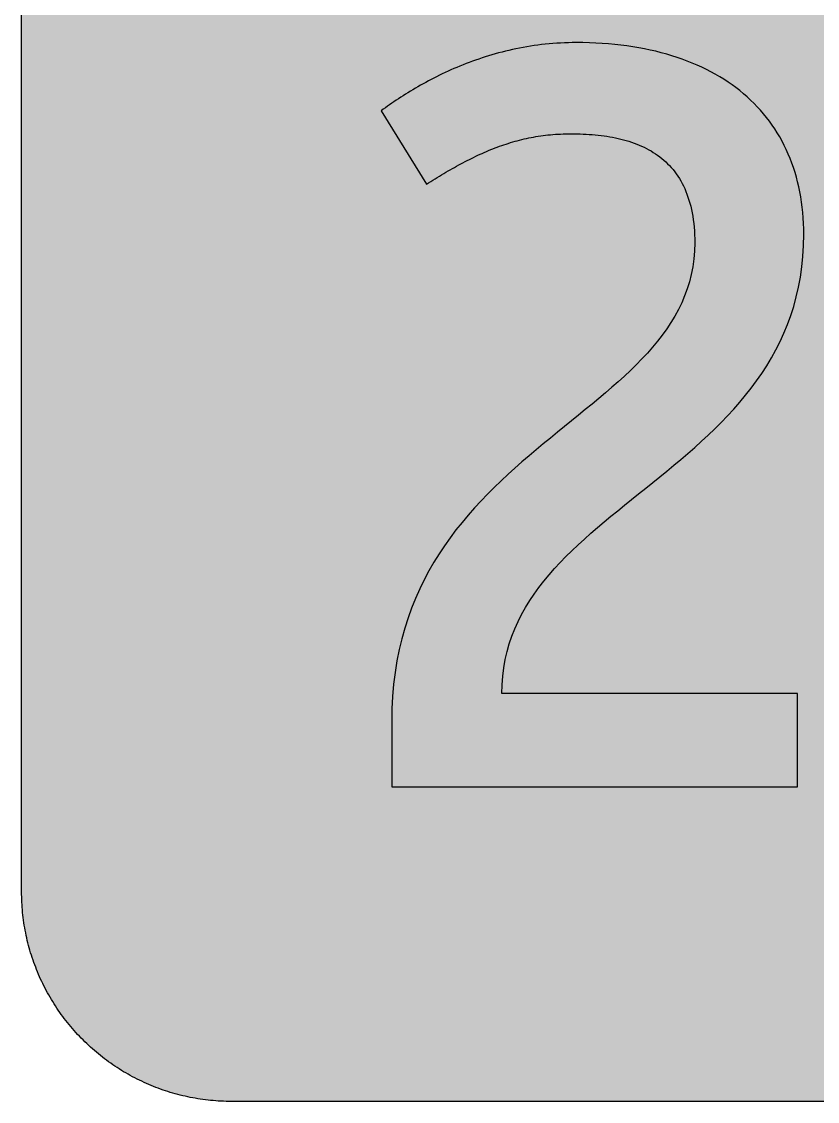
# Model space of a CAD drawing. Header units: millimetres. Extents: x 0 to 183, y 0 to 141.
# Drawn here: x 0.1 to 53.6, y 0.1 to 72.7 of the extents above; entities that cross this region are included whole.
import ezdxf

# ---------------------------------------------------------------- set-up
doc = ezdxf.new("R2010")
doc.units = ezdxf.units.MM

msp = doc.modelspace()

# ---------------------------------------------------------------- hatches: boundary and pattern name
for color, points in [(254, [(14.1633, 0.0536), (13.9878, 0.0533), (13.8125, 0.0559), (13.6373, 0.061), (13.462, 0.0686), (13.2893, 0.0787), (13.114, 0.0914), (12.9413, 0.1041), (12.7686, 0.1219), (12.5959, 0.1397), (12.4231, 0.16), (12.2504, 0.1829), (12.0777, 0.2057), (11.9075, 0.2337), (11.7373, 0.2616), (11.5672, 0.2921), (11.397, 0.3251), (11.2268, 0.3607), (11.0592, 0.3988), (10.8915, 0.4369), (10.7239, 0.4775), (10.5562, 0.5207), (10.3886, 0.5664), (10.2235, 0.6121), (10.0584, 0.6629), (9.8933, 0.7137), (9.7307, 0.7671), (9.5682, 0.8204), (9.4056, 0.8788), (9.2431, 0.9373), (9.083, 0.9982), (8.923, 1.0617), (8.763, 1.1252), (8.6055, 1.1938), (8.4455, 1.2624), (8.2906, 1.331), (8.1331, 1.4046), (7.9781, 1.4783), (7.8232, 1.5545), (7.6708, 1.6332), (7.5184, 1.7145), (7.366, 1.7958), (7.2161, 1.8796), (7.0663, 1.966), (6.919, 2.0523), (6.7716, 2.1438), (6.6243, 2.2352), (6.4795, 2.3266), (6.3348, 2.4232), (6.19, 2.5197), (6.0477, 2.6187), (5.908, 2.7178), (5.7683, 2.8194), (5.6286, 2.9235), (5.4915, 3.0302), (5.3543, 3.1369), (5.2197, 3.2461), (5.0851, 3.3579), (4.953, 3.4722), (4.8209, 3.5865), (4.6914, 3.7033), (4.5644, 3.8202), (4.4348, 3.9395), (4.3104, 4.0615), (4.1859, 4.1859), (4.0615, 4.3104), (3.9395, 4.4348), (3.8202, 4.5618), (3.7033, 4.6914), (3.5865, 4.8209), (3.4722, 4.953), (3.3579, 5.0851), (3.2487, 5.2197), (3.1369, 5.3543), (3.0302, 5.4915), (2.9235, 5.6286), (2.8194, 5.7683), (2.7178, 5.908), (2.6187, 6.0477), (2.5197, 6.19), (2.4232, 6.3348), (2.3266, 6.477), (2.2352, 6.6243), (2.1438, 6.7691), (2.0523, 6.919), (1.966, 7.0663), (1.8796, 7.2161), (1.7958, 7.366), (1.7145, 7.5184), (1.6332, 7.6708), (1.5545, 7.8232), (1.4783, 7.9781), (1.4046, 8.1331), (1.331, 8.2906), (1.2598, 8.4455), (1.1913, 8.603), (1.1252, 8.763), (1.0592, 8.923), (0.9982, 9.083), (0.9373, 9.2431), (0.8763, 9.4056), (0.8204, 9.5682), (0.7645, 9.7307), (0.7112, 9.8933), (0.6604, 10.0584), (0.6121, 10.2235), (0.5639, 10.3911), (0.5207, 10.5562), (0.4775, 10.7239), (0.4343, 10.8915), (0.3962, 11.0592), (0.3607, 11.2268), (0.3251, 11.397), (0.2921, 11.5672), (0.2616, 11.7373), (0.2311, 11.9075), (0.2057, 12.0802), (0.1803, 12.2504), (0.1575, 12.4231), (0.1372, 12.5959), (0.1194, 12.7686), (0.1041, 12.9413), (0.0889, 13.1166), (0.0787, 13.2893), (0.0686, 13.4645), (0.061, 13.6373), (0.0559, 13.8125), (0.0508, 13.9878), (0.0508, 14.163), (0.0522, 127.0536), (0.0508, 127.2286), (0.0559, 127.4039), (0.061, 127.5766), (0.0686, 127.7518), (0.0787, 127.9271), (0.0889, 128.0998), (0.1041, 128.2725), (0.1194, 128.4478), (0.1372, 128.6205), (0.1575, 128.7907), (0.1803, 128.9634), (0.2057, 129.1361), (0.2311, 129.3063), (0.2616, 129.4765), (0.2921, 129.6467), (0.3251, 129.8169), (0.3607, 129.987), (0.3962, 130.1547), (0.4343, 130.3249), (0.4775, 130.49), (0.5207, 130.6576), (0.5639, 130.8252), (0.6121, 130.9903), (0.6604, 131.1554), (0.7112, 131.3205), (0.7645, 131.4831), (0.8204, 131.6482), (0.8763, 131.8082), (0.9373, 131.9708), (0.9982, 132.1308), (1.0592, 132.2934), (1.1252, 132.4508), (1.1913, 132.6109), (1.2598, 132.7683), (1.331, 132.9258), (1.4046, 133.0808), (1.4783, 133.2357), (1.5545, 133.3906), (1.6332, 133.543), (1.7145, 133.6954), (1.7958, 133.8478), (1.8796, 133.9977), (1.966, 134.1476), (2.0523, 134.2974), (2.1438, 134.4447), (2.2352, 134.5895), (2.3266, 134.7368), (2.4232, 134.8791), (2.5197, 135.0239), (2.6187, 135.1661), (2.7178, 135.3058), (2.8194, 135.4455), (2.9235, 135.5852), (3.0302, 135.7224), (3.1369, 135.8595), (3.2487, 135.9941), (3.3579, 136.1288), (3.4722, 136.2608), (3.5865, 136.3929), (3.7033, 136.5225), (3.8202, 136.652), (3.9395, 136.779), (4.0615, 136.9035), (4.1859, 137.0305), (4.3104, 137.1524), (4.4348, 137.2743), (4.5644, 137.3937), (4.6914, 137.5131), (4.8209, 137.6274), (4.953, 137.7442), (5.0851, 137.856), (5.2197, 137.9677), (5.3543, 138.0769), (5.4915, 138.1836), (5.6286, 138.2903), (5.7683, 138.3944), (5.908, 138.496), (6.0477, 138.5976), (6.19, 138.6942), (6.3348, 138.7932), (6.4795, 138.8872), (6.6243, 138.9812), (6.7716, 139.0726), (6.919, 139.1615), (7.0663, 139.2479), (7.2161, 139.3342), (7.366, 139.4181), (7.5184, 139.5019), (7.6708, 139.5806), (7.8232, 139.6594), (7.9781, 139.7356), (8.1331, 139.8092), (8.2906, 139.8829), (8.4455, 139.954), (8.6055, 140.0226), (8.763, 140.0886), (8.923, 140.1547), (9.083, 140.2182), (9.2431, 140.2791), (9.4056, 140.3375), (9.5682, 140.3934), (9.7307, 140.4493), (9.8933, 140.5026), (10.0584, 140.5534), (10.2235, 140.6017), (10.3886, 140.65), (10.5562, 140.6957), (10.7239, 140.7389), (10.8915, 140.7795), (11.0592, 140.8176), (11.2268, 140.8557), (11.397, 140.8887), (11.5672, 140.9217), (11.7373, 140.9522), (11.9075, 140.9827), (12.0777, 141.0081), (12.2504, 141.0335), (12.4231, 141.0564), (12.5959, 141.0767), (12.7686, 141.0945), (12.9413, 141.1097), (13.114, 141.1249), (13.2893, 141.1376), (13.462, 141.1453), (13.6373, 141.1529), (13.8125, 141.158), (13.9878, 141.163), (14.163, 141.163), (169.3855, 141.1647), (169.5602, 141.163), (169.7355, 141.158), (169.9108, 141.1529), (170.0835, 141.1453), (170.2587, 141.1376), (170.4315, 141.1249), (170.6067, 141.1097), (170.7794, 141.0945), (170.9522, 141.0767), (171.1249, 141.0564), (171.2976, 141.0335), (171.4678, 141.0081), (171.6405, 140.9827), (171.8107, 140.9522), (171.9809, 140.9217), (172.151, 140.8887), (172.3187, 140.8557), (172.4889, 140.8176), (172.6565, 140.7795), (172.8241, 140.7389), (172.9918, 140.6957), (173.1569, 140.65), (173.3245, 140.6017), (173.4896, 140.5534), (173.6522, 140.5026), (173.8173, 140.4493), (173.9798, 140.3934), (174.1424, 140.3375), (174.305, 140.2791), (174.465, 140.2182), (174.625, 140.1547), (174.785, 140.0886), (174.9425, 140.0226), (175.1025, 139.954), (175.2575, 139.8829), (175.4149, 139.8092), (175.5699, 139.7356), (175.7248, 139.6594), (175.8772, 139.5806), (176.0296, 139.5019), (176.182, 139.4181), (176.3319, 139.3342), (176.4817, 139.2479), (176.6291, 139.1615), (176.7764, 139.0726), (176.9237, 138.9812), (177.0685, 138.8872), (177.2133, 138.7932), (177.358, 138.6942), (177.5003, 138.5976), (177.64, 138.496), (177.7797, 138.3944), (177.9194, 138.2903), (178.0565, 138.1836), (178.1937, 138.0769), (178.3283, 137.9677), (178.4629, 137.856), (178.595, 137.7442), (178.7271, 137.6274), (178.8566, 137.5131), (178.9836, 137.3937), (179.1132, 137.2743), (179.2376, 137.1524), (179.3621, 137.0305), (179.4866, 136.9035), (179.6085, 136.779), (179.7279, 136.652), (179.8447, 136.5225), (179.9615, 136.3929), (180.0758, 136.2608), (180.1901, 136.1288), (180.2994, 135.9941), (180.4111, 135.8595), (180.5178, 135.7224), (180.6245, 135.5852), (180.7261, 135.4455), (180.8302, 135.3058), (180.9293, 135.1661), (181.0283, 135.0239), (181.1249, 134.8791), (181.2214, 134.7368), (181.3128, 134.5895), (181.4043, 134.4447), (181.4957, 134.2974), (181.5821, 134.1476), (181.6684, 133.9977), (181.7522, 133.8478), (181.8335, 133.6954), (181.9148, 133.543), (181.991, 133.3906), (182.0697, 133.2357), (182.1434, 133.0808), (182.2145, 132.9258), (182.2856, 132.7683), (182.3542, 132.6109), (182.4228, 132.4508), (182.4863, 132.2934), (182.5498, 132.1308), (182.6108, 131.9708), (182.6692, 131.8082), (182.7276, 131.6482), (182.7809, 131.4831), (182.8343, 131.3205), (182.8851, 131.1554), (182.9359, 130.9903), (182.9816, 130.8252), (183.0273, 130.6576), (183.0705, 130.49), (183.1111, 130.3249), (183.1492, 130.1547), (183.1873, 129.987), (183.2229, 129.8169), (183.2559, 129.6467), (183.2864, 129.4765), (183.3143, 129.3063), (183.3397, 129.1361), (183.3651, 128.9634), (183.388, 128.7907), (183.4083, 128.6205), (183.4261, 128.4478), (183.4413, 128.2725), (183.4566, 128.0998), (183.4693, 127.9271), (183.4769, 127.7518), (183.4845, 127.5766), (183.4921, 127.4039), (183.4947, 127.2286), (183.4947, 127.0533), (183.4967, 14.1647), (183.4947, 13.9878), (183.4921, 13.8125), (183.4845, 13.6373), (183.4769, 13.4645), (183.4693, 13.2893), (183.4566, 13.1166), (183.4413, 12.9413), (183.4261, 12.7686), (183.4083, 12.5959), (183.388, 12.4231), (183.3651, 12.2504), (183.3397, 12.0802), (183.3143, 11.9075), (183.2864, 11.7373), (183.2559, 11.5672), (183.2229, 11.397), (183.1873, 11.2268), (183.1492, 11.0592), (183.1111, 10.8915), (183.0705, 10.7239), (183.0273, 10.5562), (182.9816, 10.3911), (182.9359, 10.2235), (182.8851, 10.0584), (182.8343, 9.8933), (182.7809, 9.7307), (182.7276, 9.5682), (182.6692, 9.4056), (182.6108, 9.2431), (182.5498, 9.083), (182.4863, 8.923), (182.4228, 8.763), (182.3542, 8.603), (182.2856, 8.4455), (182.2145, 8.2906), (182.1434, 8.1331), (182.0697, 7.9781), (181.991, 7.8232), (181.9148, 7.6708), (181.8335, 7.5184), (181.7522, 7.366), (181.6684, 7.2161), (181.5821, 7.0663), (181.4957, 6.919), (181.4043, 6.7691), (181.3128, 6.6243), (181.2214, 6.477), (181.1249, 6.3348), (181.0283, 6.19), (180.9293, 6.0477), (180.8302, 5.908), (180.7261, 5.7683), (180.6245, 5.6286), (180.5178, 5.4915), (180.4111, 5.3543), (180.2994, 5.2197), (180.1901, 5.0851), (180.0758, 4.953), (179.9615, 4.8209), (179.8447, 4.6914), (179.7279, 4.5618), (179.6085, 4.4348), (179.4866, 4.3104), (179.3621, 4.1859), (179.2376, 4.0615), (179.1132, 3.9395), (178.9836, 3.8202), (178.8566, 3.7033), (178.7271, 3.5865), (178.595, 3.4722), (178.4629, 3.3579), (178.3283, 3.2461), (178.1937, 3.1369), (178.0565, 3.0302), (177.9194, 2.9235), (177.7797, 2.8194), (177.64, 2.7178), (177.5003, 2.6187), (177.358, 2.5197), (177.2133, 2.4232), (177.0685, 2.3266), (176.9237, 2.2352), (176.7764, 2.1438), (176.6291, 2.0523), (176.4817, 1.966), (176.3319, 1.8796), (176.182, 1.7958), (176.0296, 1.7145), (175.8772, 1.6332), (175.7248, 1.5545), (175.5699, 1.4783), (175.4149, 1.4046), (175.2575, 1.331), (175.1025, 1.2624), (174.9425, 1.1938), (174.785, 1.1252), (174.625, 1.0617), (174.465, 0.9982), (174.305, 0.9373), (174.1424, 0.8788), (173.9798, 0.8204), (173.8173, 0.7671), (173.6522, 0.7137), (173.4896, 0.6629), (173.3245, 0.6121), (173.1569, 0.5664), (172.9918, 0.5207), (172.8241, 0.4775), (172.6565, 0.4369), (172.4889, 0.3988), (172.3187, 0.3607), (172.151, 0.3251), (171.9809, 0.2921), (171.8107, 0.2616), (171.6405, 0.2337), (171.4678, 0.2057), (171.2976, 0.1829), (171.1249, 0.16), (170.9522, 0.1397), (170.7794, 0.1219), (170.6067, 0.1041), (170.4315, 0.0914), (170.2587, 0.0787), (170.0835, 0.0686), (169.9108, 0.061), (169.7355, 0.0559), (169.5602, 0.0533), (169.385, 0.0533)]), (59, [(37.0237, 65.1753), (37.2313, 65.1739), (37.4371, 65.1688), (37.6428, 65.1637), (37.8485, 65.1561), (38.0517, 65.1459), (38.2549, 65.1332), (38.4556, 65.1205), (38.6563, 65.1027), (38.8544, 65.0824), (39.0525, 65.0596), (39.2481, 65.0342), (39.4411, 65.0037), (39.6342, 64.9732), (39.8221, 64.9402), (40.0126, 64.9021), (40.198, 64.8614), (40.3835, 64.8183), (40.5638, 64.77), (40.7441, 64.7192), (40.9219, 64.6659), (41.0972, 64.6074), (41.2699, 64.5465), (41.4426, 64.483), (41.6103, 64.4144), (41.7754, 64.3433), (41.9379, 64.2671), (42.098, 64.1883), (42.2529, 64.1045), (42.4078, 64.0156), (42.5577, 63.9242), (42.7076, 63.8277), (42.8523, 63.7286), (42.992, 63.6219), (43.1317, 63.5127), (43.2664, 63.4009), (43.3959, 63.2816), (43.5254, 63.1596), (43.6474, 63.0326), (43.7693, 62.9006), (43.8861, 62.7634), (43.9979, 62.6212), (44.1071, 62.4738), (44.2112, 62.3214), (44.3128, 62.164), (44.4068, 62.0014), (44.5008, 61.8338), (44.5872, 61.661), (44.671, 61.4832), (44.7497, 61.3004), (44.8259, 61.1099), (44.8945, 60.9143), (44.9605, 60.7136), (45.019, 60.5079), (45.0748, 60.2945), (45.1256, 60.0761), (45.1714, 59.8526), (45.212, 59.624), (45.2476, 59.3852), (45.278, 59.1439), (45.3034, 58.895), (45.3212, 58.641), (45.3365, 58.3794), (45.3441, 58.1101), (45.3466, 57.8358), (45.3314, 57.2846), (45.2882, 56.7487), (45.2171, 56.2254), (45.118, 55.7149), (44.9936, 55.2196), (44.8437, 54.7345), (44.6684, 54.262), (44.4703, 53.7997), (44.2519, 53.3476), (44.0106, 52.9057), (43.7464, 52.4713), (43.4645, 52.0471), (43.1648, 51.6306), (42.8473, 51.2191), (42.512, 50.8152), (42.1615, 50.4165), (41.7957, 50.0228), (41.4147, 49.6341), (41.0235, 49.2506), (40.6171, 48.8671), (40.2031, 48.4886), (39.7764, 48.1127), (39.3395, 47.7368), (38.895, 47.3608), (38.4454, 46.9849), (37.9857, 46.609), (37.5234, 46.2331), (37.0535, 45.8546), (36.5811, 45.4736), (36.1061, 45.0875), (35.6311, 44.6989), (35.1536, 44.3078), (34.6735, 43.909), (34.1986, 43.5051), (33.7236, 43.0962), (33.2511, 42.6796), (32.7838, 42.2554), (32.319, 41.8211), (31.8618, 41.3791), (31.4096, 40.9296), (30.9651, 40.4673), (30.5283, 39.9948), (30.1041, 39.5122), (29.6875, 39.0169), (29.2811, 38.5089), (28.89, 37.9857), (28.509, 37.4523), (28.1432, 36.9011), (27.7927, 36.3347), (27.4574, 35.7556), (27.1399, 35.1561), (26.8402, 34.5415), (26.5582, 33.909), (26.2966, 33.2588), (26.0528, 32.5882), (25.8343, 31.8973), (25.6362, 31.1861), (25.461, 30.4571), (25.3111, 29.7028), (25.1866, 28.9281), (25.0876, 28.1305), (25.0165, 27.3075), (24.9733, 26.4643), (24.958, 25.593), (24.959, 21.2203), (52.2633, 21.2203), (52.2633, 27.4983), (32.3674, 27.4983), (32.3799, 28.0949), (32.4256, 28.6766), (32.4968, 29.243), (32.5933, 29.7942), (32.7177, 30.3327), (32.8676, 30.8559), (33.0429, 31.3665), (33.2384, 31.8668), (33.4594, 32.3545), (33.6982, 32.832), (33.9598, 33.2969), (34.2417, 33.7541), (34.5415, 34.2011), (34.8564, 34.638), (35.1917, 35.0698), (35.5422, 35.4914), (35.9054, 35.908), (36.2839, 36.3169), (36.6751, 36.7208), (37.0789, 37.117), (37.4929, 37.5107), (37.9197, 37.9019), (38.3515, 38.288), (38.796, 38.6715), (39.2455, 39.0525), (39.7027, 39.431), (40.165, 39.8094), (40.6298, 40.1879), (41.1023, 40.5663), (41.5747, 40.9448), (42.0497, 41.3233), (42.5247, 41.7068), (43.0022, 42.0903), (43.4772, 42.4764), (43.9496, 42.8676), (44.4195, 43.2638), (44.8869, 43.6626), (45.3492, 44.0665), (45.8064, 44.4779), (46.2559, 44.897), (46.6979, 45.3212), (47.1322, 45.753), (47.559, 46.195), (47.973, 46.6446), (48.3768, 47.1018), (48.768, 47.5717), (49.1465, 48.0517), (49.5097, 48.5419), (49.8602, 49.0449), (50.1929, 49.5605), (50.5104, 50.0888), (50.8102, 50.6298), (51.0921, 51.1861), (51.3512, 51.755), (51.5925, 52.3418), (51.8135, 52.9438), (52.009, 53.561), (52.1843, 54.1985), (52.3316, 54.8513), (52.4561, 55.5219), (52.5551, 56.2127), (52.6263, 56.9214), (52.6694, 57.6504), (52.6847, 58.4022), (52.6821, 58.7756), (52.6694, 59.1464), (52.6491, 59.5122), (52.6186, 59.8703), (52.5805, 60.2259), (52.5374, 60.579), (52.4815, 60.9244), (52.4205, 61.2648), (52.3519, 61.6001), (52.2732, 61.9328), (52.1894, 62.2579), (52.0954, 62.578), (51.9938, 62.8955), (51.8846, 63.2054), (51.7677, 63.5102), (51.6433, 63.8124), (51.5112, 64.1071), (51.369, 64.3966), (51.2216, 64.6811), (51.0667, 64.958), (50.9041, 65.2323), (50.734, 65.5015), (50.5562, 65.7631), (50.3707, 66.0197), (50.1777, 66.2711), (49.9796, 66.5175), (49.7713, 66.7588), (49.5579, 66.9925), (49.337, 67.2211), (49.1084, 67.4446), (48.8721, 67.6605), (48.6283, 67.8713), (48.3794, 68.0771), (48.1228, 68.2777), (47.8587, 68.4708), (47.5869, 68.6587), (47.31, 68.8391), (47.0256, 69.0143), (46.7335, 69.1845), (46.4363, 69.3471), (46.1315, 69.5046), (45.8191, 69.6544), (45.5016, 69.7992), (45.179, 69.9364), (44.8462, 70.0684), (44.5084, 70.1954), (44.1655, 70.3123), (43.815, 70.4266), (43.4594, 70.5307), (43.0962, 70.6298), (42.7253, 70.7238), (42.352, 70.8101), (41.9684, 70.8889), (41.5823, 70.9625), (41.1886, 71.0286), (40.7873, 71.087), (40.3809, 71.1403), (39.9694, 71.186), (39.5529, 71.2241), (39.1287, 71.2546), (38.6994, 71.28), (38.2626, 71.2978), (37.8231, 71.308), (37.3761, 71.313), (37.1094, 71.3105), (36.8427, 71.3054), (36.5785, 71.2953), (36.3169, 71.2826), (36.0578, 71.2673), (35.7988, 71.2495), (35.5448, 71.2267), (35.2882, 71.2013), (35.0368, 71.1733), (34.7853, 71.1429), (34.5364, 71.1073), (34.29, 71.0692), (34.0436, 71.0311), (33.8023, 70.9879), (33.561, 70.9422), (33.3197, 70.8939), (33.0835, 70.8431), (32.8473, 70.7898), (32.6136, 70.7339), (32.3825, 70.6755), (32.1513, 70.6145), (31.9253, 70.551), (31.6992, 70.485), (31.4731, 70.419), (31.2522, 70.3504), (31.0337, 70.2793), (30.8153, 70.2056), (30.5994, 70.1294), (30.3835, 70.0532), (30.1727, 69.9745), (29.9618, 69.8957), (29.7561, 69.8119), (29.5504, 69.7281), (29.3472, 69.6443), (29.144, 69.5579), (28.9458, 69.4715), (28.7477, 69.3801), (28.5521, 69.2912), (28.3591, 69.1998), (28.1686, 69.1083), (27.9806, 69.0143), (27.7927, 68.9204), (27.6098, 68.8238), (27.4269, 68.7273), (27.2466, 68.6308), (27.0688, 68.5317), (26.8935, 68.4352), (26.7183, 68.3362), (26.5481, 68.2371), (26.3779, 68.1355), (26.2128, 68.0364), (26.0477, 67.9348), (25.8851, 67.8332), (25.7251, 67.7342), (25.5676, 67.6326), (25.4127, 67.531), (25.2578, 67.4294), (25.1079, 67.3278), (24.9606, 67.2262), (24.8133, 67.1271), (24.6685, 67.0255), (24.5288, 66.9265), (24.3891, 66.8249), (24.2519, 66.7258), (27.2881, 61.7883), (27.4345, 61.8795), (27.5844, 61.9709), (27.7317, 62.0624), (27.8765, 62.1513), (28.0238, 62.2402), (28.1686, 62.3265), (28.3159, 62.4129), (28.4607, 62.4992), (28.6055, 62.5856), (28.7503, 62.6694), (28.895, 62.7507), (29.0373, 62.8345), (29.1821, 62.9133), (29.3243, 62.9945), (29.4691, 63.0733), (29.6113, 63.1495), (29.7536, 63.2257), (29.8983, 63.3019), (30.0406, 63.3755), (30.1854, 63.4492), (30.3276, 63.5203), (30.4698, 63.5889), (30.6146, 63.66), (30.7569, 63.7261), (30.9016, 63.7946), (31.0464, 63.8581), (31.1887, 63.9216), (31.3334, 63.9851), (31.4782, 64.0461), (31.6255, 64.1071), (31.7703, 64.1655), (31.9151, 64.2214), (32.0624, 64.2772), (32.2097, 64.3306), (32.3571, 64.3839), (32.5069, 64.4347), (32.6542, 64.483), (32.8041, 64.5312), (32.954, 64.5795), (33.1038, 64.6227), (33.2562, 64.6659), (33.4086, 64.709), (33.561, 64.7471), (33.716, 64.7852), (33.8709, 64.8233), (34.0258, 64.8589), (34.1833, 64.8919), (34.3408, 64.9224), (34.4983, 64.9529), (34.6583, 64.9808), (34.8183, 65.0062), (34.9809, 65.0316), (35.1434, 65.0545), (35.3085, 65.0748), (35.4736, 65.0926), (35.6413, 65.1104), (35.8089, 65.1256), (35.9766, 65.1383), (36.1493, 65.1485), (36.3195, 65.1586), (36.4922, 65.1637), (36.6674, 65.1688), (36.8452, 65.1739), (37.023, 65.1739)])]:
    msp.add_hatch(color=color).paths.add_polyline_path(points)
h = msp.add_hatch(color=59)
h.paths.add_polyline_path([(14.1633, 3.5814), (13.8887, 3.5839), (13.6169, 3.5941), (13.3477, 3.6119), (13.081, 3.6347), (12.8143, 3.6652), (12.5501, 3.7008), (12.2885, 3.7465), (12.0294, 3.7948), (11.7729, 3.8506), (11.5164, 3.9141), (11.2649, 3.9827), (11.016, 4.0564), (10.7671, 4.1351), (10.5232, 4.2215), (10.2819, 4.3129), (10.0432, 4.412), (9.8069, 4.5161), (9.5733, 4.6228), (9.3447, 4.7371), (9.1186, 4.8565), (8.8951, 4.9809), (8.6741, 5.113), (8.4582, 5.2476), (8.2448, 5.3873), (8.0366, 5.5321), (7.8308, 5.682), (7.6276, 5.8369), (7.4295, 5.9969), (7.2365, 6.1595), (7.046, 6.3297), (6.8605, 6.5024), (6.6777, 6.6802), (6.5024, 6.8605), (6.3271, 7.046), (6.1595, 7.2365), (5.9969, 7.432), (5.8369, 7.6302), (5.682, 7.8308), (5.5321, 8.0366), (5.3873, 8.2448), (5.2451, 8.4582), (5.1105, 8.6741), (4.9809, 8.8951), (4.8565, 9.1186), (4.7371, 9.3447), (4.6228, 9.5758), (4.5136, 9.8069), (4.4094, 10.0432), (4.3129, 10.2819), (4.2215, 10.5232), (4.1351, 10.7696), (4.0538, 11.016), (3.9802, 11.2649), (3.9116, 11.5189), (3.8506, 11.7729), (3.7948, 12.0294), (3.744, 12.2911), (3.7008, 12.5527), (3.6627, 12.8143), (3.6322, 13.081), (3.6093, 13.3502), (3.5916, 13.6195), (3.5814, 13.8913), (3.5789, 14.163), (3.58, 127.0536), (3.5814, 127.3251), (3.5916, 127.5969), (3.6093, 127.8661), (3.6322, 128.1354), (3.6627, 128.3995), (3.7008, 128.6637), (3.744, 128.9253), (3.7948, 129.1844), (3.8506, 129.4409), (3.9116, 129.6975), (3.9802, 129.9489), (4.0538, 130.2004), (4.1351, 130.4468), (4.2215, 130.6906), (4.3129, 130.9319), (4.4094, 131.1707), (4.5136, 131.4069), (4.6228, 131.6406), (4.7371, 131.8692), (4.8565, 132.0978), (4.9809, 132.3188), (5.1105, 132.5397), (5.2451, 132.7556), (5.3873, 132.969), (5.5321, 133.1773), (5.682, 133.383), (5.8369, 133.5862), (5.9969, 133.7843), (6.1595, 133.9774), (6.3271, 134.1679), (6.5024, 134.3533), (6.6777, 134.5362), (6.8605, 134.714), (7.046, 134.8867), (7.2365, 135.0543), (7.4295, 135.2194), (7.6276, 135.3769), (7.8308, 135.5319), (8.0366, 135.6817), (8.2448, 135.829), (8.4582, 135.9687), (8.6741, 136.1034), (8.8951, 136.2329), (9.1186, 136.3574), (9.3447, 136.4767), (9.5733, 136.591), (9.8069, 136.7003), (10.0432, 136.8044), (10.2819, 136.9009), (10.5232, 136.9924), (10.7671, 137.0787), (11.016, 137.16), (11.2649, 137.2337), (11.5164, 137.3022), (11.7729, 137.3657), (12.0294, 137.4216), (12.2885, 137.4699), (12.5501, 137.5131), (12.8143, 137.5512), (13.081, 137.5816), (13.3477, 137.6045), (13.6169, 137.6223), (13.8887, 137.6324), (14.163, 137.635), (169.3855, 137.637), (169.6568, 137.6324), (169.9285, 137.6223), (170.1978, 137.6045), (170.467, 137.5816), (170.7312, 137.5512), (170.9953, 137.5131), (171.257, 137.4699), (171.5186, 137.4216), (171.7751, 137.3657), (172.0291, 137.3022), (172.2831, 137.2337), (172.532, 137.16), (172.7784, 137.0787), (173.0223, 136.9924), (173.2661, 136.9009), (173.5049, 136.8044), (173.7411, 136.7003), (173.9722, 136.591), (174.2034, 136.4767), (174.4294, 136.3574), (174.6529, 136.2329), (174.8714, 136.1034), (175.0898, 135.9687), (175.3006, 135.829), (175.5115, 135.6817), (175.7172, 135.5319), (175.9179, 135.3769), (176.116, 135.2194), (176.3116, 135.0543), (176.4995, 134.8867), (176.6875, 134.714), (176.8678, 134.5362), (177.0456, 134.3533), (177.2183, 134.1679), (177.386, 133.9774), (177.5511, 133.7843), (177.7111, 133.5862), (177.866, 133.383), (178.0159, 133.1773), (178.1607, 132.969), (178.3004, 132.7556), (178.435, 132.5397), (178.5645, 132.3188), (178.6915, 132.0978), (178.8109, 131.8692), (178.9252, 131.6406), (179.0319, 131.4069), (179.136, 131.1707), (179.2326, 130.9319), (179.3265, 130.6906), (179.4104, 130.4468), (179.4916, 130.2004), (179.5653, 129.9489), (179.6339, 129.6975), (179.6974, 129.4409), (179.7533, 129.1844), (179.8015, 128.9253), (179.8447, 128.6637), (179.8828, 128.3995), (179.9133, 128.1354), (179.9361, 127.8661), (179.9539, 127.5969), (179.9641, 127.3251), (179.9666, 127.0533), (179.9689, 14.1647), (179.9641, 13.8913), (179.9539, 13.6195), (179.9361, 13.3502), (179.9133, 13.081), (179.8828, 12.8143), (179.8447, 12.5527), (179.8015, 12.2911), (179.7533, 12.0294), (179.6974, 11.7729), (179.6339, 11.5189), (179.5653, 11.2649), (179.4916, 11.016), (179.4104, 10.7696), (179.3265, 10.5232), (179.2326, 10.2819), (179.136, 10.0432), (179.0319, 9.8069), (178.9252, 9.5758), (178.8109, 9.3447), (178.6915, 9.1186), (178.5645, 8.8951), (178.435, 8.6741), (178.3004, 8.4582), (178.1607, 8.2448), (178.0159, 8.0366), (177.866, 7.8308), (177.7111, 7.6302), (177.5511, 7.432), (177.386, 7.2365), (177.2183, 7.046), (177.0456, 6.8605), (176.8678, 6.6802), (176.6875, 6.5024), (176.4995, 6.3297), (176.3116, 6.1595), (176.116, 5.9969), (175.9179, 5.8369), (175.7172, 5.682), (175.5115, 5.5321), (175.3006, 5.3873), (175.0898, 5.2476), (174.8714, 5.113), (174.6529, 4.9809), (174.4294, 4.8565), (174.2034, 4.7371), (173.9722, 4.6228), (173.7411, 4.5161), (173.5049, 4.412), (173.2661, 4.3129), (173.0223, 4.2215), (172.7784, 4.1351), (172.532, 4.0564), (172.2831, 3.9827), (172.0291, 3.9141), (171.7751, 3.8506), (171.5186, 3.7948), (171.257, 3.7465), (170.9953, 3.7008), (170.7312, 3.6652), (170.467, 3.6347), (170.1978, 3.6119), (169.9285, 3.5941), (169.6568, 3.5839), (169.385, 3.5789)])
h.paths.add_polyline_path([(14.1633, 8.8731), (14.0259, 8.8748), (13.8887, 8.8798), (13.7541, 8.8875), (13.622, 8.9002), (13.4874, 8.9154), (13.3553, 8.9332), (13.2258, 8.9535), (13.0962, 8.9789), (12.9667, 9.0068), (12.8397, 9.0373), (12.7127, 9.0729), (12.5882, 9.1084), (12.4663, 9.1491), (12.3419, 9.1923), (12.2225, 9.238), (12.1031, 9.2888), (11.9837, 9.3396), (11.8694, 9.3929), (11.7526, 9.4513), (11.6408, 9.5098), (11.5291, 9.5733), (11.4198, 9.6368), (11.3106, 9.7053), (11.2039, 9.7765), (11.0998, 9.8476), (10.9957, 9.9238), (10.8966, 10), (10.7975, 10.0787), (10.6985, 10.1625), (10.6045, 10.2464), (10.5105, 10.3327), (10.4216, 10.4216), (10.3327, 10.5131), (10.2464, 10.6045), (10.16, 10.701), (10.0787, 10.7975), (10, 10.8966), (9.9212, 10.9982), (9.8476, 11.0998), (9.7739, 11.2039), (9.7053, 11.3106), (9.6368, 11.4198), (9.5707, 11.5291), (9.5098, 11.6408), (9.4488, 11.7551), (9.3929, 11.8694), (9.337, 11.9863), (9.2862, 12.1031), (9.238, 12.2225), (9.1923, 12.3444), (9.1491, 12.4663), (9.1084, 12.5908), (9.0703, 12.7152), (9.0373, 12.8397), (9.0068, 12.9692), (8.9789, 13.0962), (8.9535, 13.2258), (8.9306, 13.3579), (8.9129, 13.4899), (8.8976, 13.622), (8.8849, 13.7566), (8.8773, 13.8913), (8.8722, 14.0259), (8.8697, 14.163), (8.8717, 127.0536), (8.8722, 127.188), (8.8773, 127.3251), (8.8849, 127.4597), (8.8976, 127.5944), (8.9129, 127.7264), (8.9306, 127.8585), (8.9535, 127.9881), (8.9789, 128.1176), (9.0068, 128.2471), (9.0373, 128.3741), (9.0703, 128.5011), (9.1084, 128.6256), (9.1491, 128.7501), (9.1923, 128.872), (9.238, 128.9914), (9.2862, 129.1107), (9.337, 129.2301), (9.3929, 129.347), (9.4488, 129.4613), (9.5098, 129.573), (9.5707, 129.6848), (9.6368, 129.7965), (9.7053, 129.9032), (9.7739, 130.0099), (9.8476, 130.114), (9.9212, 130.2182), (10, 130.3198), (10.0787, 130.4188), (10.16, 130.5154), (10.2464, 130.6093), (10.3327, 130.7033), (10.4216, 130.7948), (10.5105, 130.8837), (10.6045, 130.97), (10.6985, 131.0538), (10.7975, 131.1351), (10.8966, 131.2139), (10.9957, 131.2926), (11.0998, 131.3663), (11.2039, 131.4399), (11.3106, 131.511), (11.4198, 131.5771), (11.5291, 131.6431), (11.6408, 131.7041), (11.7526, 131.765), (11.8694, 131.8209), (11.9837, 131.8768), (12.1031, 131.9276), (12.2225, 131.9759), (12.3419, 132.0216), (12.4663, 132.0648), (12.5882, 132.1054), (12.7127, 132.1435), (12.8397, 132.1765), (12.9667, 132.2095), (13.0962, 132.2375), (13.2258, 132.2603), (13.3553, 132.2832), (13.4874, 132.301), (13.622, 132.3162), (13.7541, 132.3289), (13.8887, 132.3365), (14.0259, 132.3416), (14.163, 132.3442), (169.3855, 132.3453), (169.5221, 132.3416), (169.6568, 132.3365), (169.7914, 132.3289), (169.926, 132.3162), (170.0581, 132.301), (170.1902, 132.2832), (170.3222, 132.2603), (170.4518, 132.2375), (170.5788, 132.2095), (170.7058, 132.1765), (170.8328, 132.1435), (170.9572, 132.1054), (171.0817, 132.0648), (171.2036, 132.0216), (171.3255, 131.9759), (171.4449, 131.9276), (171.5618, 131.8768), (171.6786, 131.8209), (171.7929, 131.765), (171.9072, 131.7041), (172.019, 131.6431), (172.1282, 131.5771), (172.2374, 131.511), (172.3441, 131.4399), (172.4482, 131.3663), (172.5498, 131.2926), (172.6514, 131.2139), (172.7505, 131.1351), (172.847, 131.0538), (172.9435, 130.97), (173.035, 130.8837), (173.1264, 130.7948), (173.2153, 130.7033), (173.3017, 130.6093), (173.3855, 130.5154), (173.4668, 130.4188), (173.548, 130.3198), (173.6242, 130.2182), (173.7004, 130.114), (173.7716, 130.0099), (173.8427, 129.9032), (173.9113, 129.7965), (173.9748, 129.6848), (174.0383, 129.573), (174.0967, 129.4613), (174.1551, 129.347), (174.2084, 129.2301), (174.2592, 129.1107), (174.31, 128.9914), (174.3558, 128.872), (174.3989, 128.7501), (174.437, 128.6256), (174.4751, 128.5011), (174.5082, 128.3741), (174.5412, 128.2471), (174.5691, 128.1176), (174.5945, 127.9881), (174.6148, 127.8585), (174.6326, 127.7264), (174.6479, 127.5944), (174.6606, 127.4597), (174.6682, 127.3251), (174.6733, 127.188), (174.6758, 127.0533), (174.6772, 14.1647), (174.6733, 14.0259), (174.6682, 13.8913), (174.6606, 13.7566), (174.6479, 13.622), (174.6326, 13.4899), (174.6148, 13.3579), (174.5945, 13.2258), (174.5691, 13.0962), (174.5412, 12.9692), (174.5082, 12.8397), (174.4751, 12.7152), (174.437, 12.5908), (174.3989, 12.4663), (174.3558, 12.3444), (174.31, 12.2225), (174.2592, 12.1031), (174.2084, 11.9863), (174.1551, 11.8694), (174.0967, 11.7551), (174.0383, 11.6408), (173.9748, 11.5291), (173.9113, 11.4198), (173.8427, 11.3106), (173.7716, 11.2039), (173.7004, 11.0998), (173.6242, 10.9982), (173.548, 10.8966), (173.4668, 10.7975), (173.3855, 10.701), (173.3017, 10.6045), (173.2153, 10.5131), (173.1264, 10.4216), (173.035, 10.3327), (172.9435, 10.2464), (172.847, 10.1625), (172.7505, 10.0787), (172.6514, 10), (172.5498, 9.9238), (172.4482, 9.8476), (172.3441, 9.7765), (172.2374, 9.7053), (172.1282, 9.6368), (172.019, 9.5733), (171.9072, 9.5098), (171.7929, 9.4513), (171.6786, 9.3929), (171.5618, 9.3396), (171.4449, 9.2888), (171.3255, 9.238), (171.2036, 9.1923), (171.0817, 9.1491), (170.9572, 9.1084), (170.8328, 9.0729), (170.7058, 9.0373), (170.5788, 9.0068), (170.4518, 8.9789), (170.3222, 8.9535), (170.1902, 8.9332), (170.0581, 8.9154), (169.926, 8.9002), (169.7914, 8.8875), (169.6568, 8.8798), (169.5221, 8.8748), (169.385, 8.8722)], flags=16)

# ---------------------------------------------------------------- linework, layer by layer
at = {"color": 254}
for points in [[(14.1633, 0.0536), (13.9878, 0.0533), (13.8125, 0.0559), (13.6373, 0.061), (13.462, 0.0686), (13.2893, 0.0787), (13.114, 0.0914), (12.9413, 0.1041), (12.7686, 0.1219), (12.5959, 0.1397), (12.4231, 0.16), (12.2504, 0.1829), (12.0777, 0.2057), (11.9075, 0.2337), (11.7373, 0.2616), (11.5672, 0.2921), (11.397, 0.3251), (11.2268, 0.3607), (11.0592, 0.3988), (10.8915, 0.4369), (10.7239, 0.4775), (10.5562, 0.5207), (10.3886, 0.5664), (10.2235, 0.6121), (10.0584, 0.6629), (9.8933, 0.7137), (9.7307, 0.7671), (9.5682, 0.8204), (9.4056, 0.8788), (9.2431, 0.9373), (9.083, 0.9982), (8.923, 1.0617), (8.763, 1.1252), (8.6055, 1.1938), (8.4455, 1.2624), (8.2906, 1.331), (8.1331, 1.4046), (7.9781, 1.4783), (7.8232, 1.5545), (7.6708, 1.6332), (7.5184, 1.7145), (7.366, 1.7958), (7.2161, 1.8796), (7.0663, 1.966), (6.919, 2.0523), (6.7716, 2.1438), (6.6243, 2.2352), (6.4795, 2.3266), (6.3348, 2.4232), (6.19, 2.5197), (6.0477, 2.6187), (5.908, 2.7178), (5.7683, 2.8194), (5.6286, 2.9235), (5.4915, 3.0302), (5.3543, 3.1369), (5.2197, 3.2461), (5.0851, 3.3579), (4.953, 3.4722), (4.8209, 3.5865), (4.6914, 3.7033), (4.5644, 3.8202), (4.4348, 3.9395), (4.3104, 4.0615), (4.1859, 4.1859), (4.0615, 4.3104), (3.9395, 4.4348), (3.8202, 4.5618), (3.7033, 4.6914), (3.5865, 4.8209), (3.4722, 4.953), (3.3579, 5.0851), (3.2487, 5.2197), (3.1369, 5.3543), (3.0302, 5.4915), (2.9235, 5.6286), (2.8194, 5.7683), (2.7178, 5.908), (2.6187, 6.0477), (2.5197, 6.19), (2.4232, 6.3348), (2.3266, 6.477), (2.2352, 6.6243), (2.1438, 6.7691), (2.0523, 6.919), (1.966, 7.0663), (1.8796, 7.2161), (1.7958, 7.366), (1.7145, 7.5184), (1.6332, 7.6708), (1.5545, 7.8232), (1.4783, 7.9781), (1.4046, 8.1331), (1.331, 8.2906), (1.2598, 8.4455), (1.1913, 8.603), (1.1252, 8.763), (1.0592, 8.923), (0.9982, 9.083), (0.9373, 9.2431), (0.8763, 9.4056), (0.8204, 9.5682), (0.7645, 9.7307), (0.7112, 9.8933), (0.6604, 10.0584), (0.6121, 10.2235), (0.5639, 10.3911), (0.5207, 10.5562), (0.4775, 10.7239), (0.4343, 10.8915), (0.3962, 11.0592), (0.3607, 11.2268), (0.3251, 11.397), (0.2921, 11.5672), (0.2616, 11.7373), (0.2311, 11.9075), (0.2057, 12.0802), (0.1803, 12.2504), (0.1575, 12.4231), (0.1372, 12.5959), (0.1194, 12.7686), (0.1041, 12.9413), (0.0889, 13.1166), (0.0787, 13.2893), (0.0686, 13.4645), (0.061, 13.6373), (0.0559, 13.8125), (0.0508, 13.9878), (0.0508, 14.163), (0.0522, 127.0536)], [(169.385, 0.0533), (14.1633, 0.0536)]]:
    msp.add_lwpolyline(points, dxfattribs=at)
at = {"color": 59}
msp.add_lwpolyline([(37.0237, 65.1753), (37.2313, 65.1739), (37.4371, 65.1688), (37.6428, 65.1637), (37.8485, 65.1561), (38.0517, 65.1459), (38.2549, 65.1332), (38.4556, 65.1205), (38.6563, 65.1027), (38.8544, 65.0824), (39.0525, 65.0596), (39.2481, 65.0342), (39.4411, 65.0037), (39.6342, 64.9732), (39.8221, 64.9402), (40.0126, 64.9021), (40.198, 64.8614), (40.3835, 64.8183), (40.5638, 64.77), (40.7441, 64.7192), (40.9219, 64.6659), (41.0972, 64.6074), (41.2699, 64.5465), (41.4426, 64.483), (41.6103, 64.4144), (41.7754, 64.3433), (41.9379, 64.2671), (42.098, 64.1883), (42.2529, 64.1045), (42.4078, 64.0156), (42.5577, 63.9242), (42.7076, 63.8277), (42.8523, 63.7286), (42.992, 63.6219), (43.1317, 63.5127), (43.2664, 63.4009), (43.3959, 63.2816), (43.5254, 63.1596), (43.6474, 63.0326), (43.7693, 62.9006), (43.8861, 62.7634), (43.9979, 62.6212), (44.1071, 62.4738), (44.2112, 62.3214), (44.3128, 62.164), (44.4068, 62.0014), (44.5008, 61.8338), (44.5872, 61.661), (44.671, 61.4832), (44.7497, 61.3004), (44.8259, 61.1099), (44.8945, 60.9143), (44.9605, 60.7136), (45.019, 60.5079), (45.0748, 60.2945), (45.1256, 60.0761), (45.1714, 59.8526), (45.212, 59.624), (45.2476, 59.3852), (45.278, 59.1439), (45.3034, 58.895), (45.3212, 58.641), (45.3365, 58.3794), (45.3441, 58.1101), (45.3466, 57.8358), (45.3314, 57.2846), (45.2882, 56.7487), (45.2171, 56.2254), (45.118, 55.7149), (44.9936, 55.2196), (44.8437, 54.7345), (44.6684, 54.262), (44.4703, 53.7997), (44.2519, 53.3476), (44.0106, 52.9057), (43.7464, 52.4713), (43.4645, 52.0471), (43.1648, 51.6306), (42.8473, 51.2191), (42.512, 50.8152), (42.1615, 50.4165), (41.7957, 50.0228), (41.4147, 49.6341), (41.0235, 49.2506), (40.6171, 48.8671), (40.2031, 48.4886), (39.7764, 48.1127), (39.3395, 47.7368), (38.895, 47.3608), (38.4454, 46.9849), (37.9857, 46.609), (37.5234, 46.2331), (37.0535, 45.8546), (36.5811, 45.4736), (36.1061, 45.0875), (35.6311, 44.6989), (35.1536, 44.3078), (34.6735, 43.909), (34.1986, 43.5051), (33.7236, 43.0962), (33.2511, 42.6796), (32.7838, 42.2554), (32.319, 41.8211), (31.8618, 41.3791), (31.4096, 40.9296), (30.9651, 40.4673), (30.5283, 39.9948), (30.1041, 39.5122), (29.6875, 39.0169), (29.2811, 38.5089), (28.89, 37.9857), (28.509, 37.4523), (28.1432, 36.9011), (27.7927, 36.3347), (27.4574, 35.7556), (27.1399, 35.1561), (26.8402, 34.5415), (26.5582, 33.909), (26.2966, 33.2588), (26.0528, 32.5882), (25.8343, 31.8973), (25.6362, 31.1861), (25.461, 30.4571), (25.3111, 29.7028), (25.1866, 28.9281), (25.0876, 28.1305), (25.0165, 27.3075), (24.9733, 26.4643), (24.958, 25.593), (24.959, 21.2203), (52.2633, 21.2203), (52.2633, 27.4983), (32.3674, 27.4983), (32.3799, 28.0949), (32.4256, 28.6766), (32.4968, 29.243), (32.5933, 29.7942), (32.7177, 30.3327), (32.8676, 30.8559), (33.0429, 31.3665), (33.2384, 31.8668), (33.4594, 32.3545), (33.6982, 32.832), (33.9598, 33.2969), (34.2417, 33.7541), (34.5415, 34.2011), (34.8564, 34.638), (35.1917, 35.0698), (35.5422, 35.4914), (35.9054, 35.908), (36.2839, 36.3169), (36.6751, 36.7208), (37.0789, 37.117), (37.4929, 37.5107), (37.9197, 37.9019), (38.3515, 38.288), (38.796, 38.6715), (39.2455, 39.0525), (39.7027, 39.431), (40.165, 39.8094), (40.6298, 40.1879), (41.1023, 40.5663), (41.5747, 40.9448), (42.0497, 41.3233), (42.5247, 41.7068), (43.0022, 42.0903), (43.4772, 42.4764), (43.9496, 42.8676), (44.4195, 43.2638), (44.8869, 43.6626), (45.3492, 44.0665), (45.8064, 44.4779), (46.2559, 44.897), (46.6979, 45.3212), (47.1322, 45.753), (47.559, 46.195), (47.973, 46.6446), (48.3768, 47.1018), (48.768, 47.5717), (49.1465, 48.0517), (49.5097, 48.5419), (49.8602, 49.0449), (50.1929, 49.5605), (50.5104, 50.0888), (50.8102, 50.6298), (51.0921, 51.1861), (51.3512, 51.755), (51.5925, 52.3418), (51.8135, 52.9438), (52.009, 53.561), (52.1843, 54.1985), (52.3316, 54.8513), (52.4561, 55.5219), (52.5551, 56.2127), (52.6263, 56.9214), (52.6694, 57.6504), (52.6847, 58.4022), (52.6821, 58.7756), (52.6694, 59.1464), (52.6491, 59.5122), (52.6186, 59.8703), (52.5805, 60.2259), (52.5374, 60.579), (52.4815, 60.9244), (52.4205, 61.2648), (52.3519, 61.6001), (52.2732, 61.9328), (52.1894, 62.2579), (52.0954, 62.578), (51.9938, 62.8955), (51.8846, 63.2054), (51.7677, 63.5102), (51.6433, 63.8124), (51.5112, 64.1071), (51.369, 64.3966), (51.2216, 64.6811), (51.0667, 64.958), (50.9041, 65.2323), (50.734, 65.5015), (50.5562, 65.7631), (50.3707, 66.0197), (50.1777, 66.2711), (49.9796, 66.5175), (49.7713, 66.7588), (49.5579, 66.9925), (49.337, 67.2211), (49.1084, 67.4446), (48.8721, 67.6605), (48.6283, 67.8713), (48.3794, 68.0771), (48.1228, 68.2777), (47.8587, 68.4708), (47.5869, 68.6587), (47.31, 68.8391), (47.0256, 69.0143), (46.7335, 69.1845), (46.4363, 69.3471), (46.1315, 69.5046), (45.8191, 69.6544), (45.5016, 69.7992), (45.179, 69.9364), (44.8462, 70.0684), (44.5084, 70.1954), (44.1655, 70.3123), (43.815, 70.4266), (43.4594, 70.5307), (43.0962, 70.6298), (42.7253, 70.7238), (42.352, 70.8101), (41.9684, 70.8889), (41.5823, 70.9625), (41.1886, 71.0286), (40.7873, 71.087), (40.3809, 71.1403), (39.9694, 71.186), (39.5529, 71.2241), (39.1287, 71.2546), (38.6994, 71.28), (38.2626, 71.2978), (37.8231, 71.308), (37.3761, 71.313), (37.1094, 71.3105), (36.8427, 71.3054), (36.5785, 71.2953), (36.3169, 71.2826), (36.0578, 71.2673), (35.7988, 71.2495), (35.5448, 71.2267), (35.2882, 71.2013), (35.0368, 71.1733), (34.7853, 71.1429), (34.5364, 71.1073), (34.29, 71.0692), (34.0436, 71.0311), (33.8023, 70.9879), (33.561, 70.9422), (33.3197, 70.8939), (33.0835, 70.8431), (32.8473, 70.7898), (32.6136, 70.7339), (32.3825, 70.6755), (32.1513, 70.6145), (31.9253, 70.551), (31.6992, 70.485), (31.4731, 70.419), (31.2522, 70.3504), (31.0337, 70.2793), (30.8153, 70.2056), (30.5994, 70.1294), (30.3835, 70.0532), (30.1727, 69.9745), (29.9618, 69.8957), (29.7561, 69.8119), (29.5504, 69.7281), (29.3472, 69.6443), (29.144, 69.5579), (28.9458, 69.4715), (28.7477, 69.3801), (28.5521, 69.2912), (28.3591, 69.1998), (28.1686, 69.1083), (27.9806, 69.0143), (27.7927, 68.9204), (27.6098, 68.8238), (27.4269, 68.7273), (27.2466, 68.6308), (27.0688, 68.5317), (26.8935, 68.4352), (26.7183, 68.3362), (26.5481, 68.2371), (26.3779, 68.1355), (26.2128, 68.0364), (26.0477, 67.9348), (25.8851, 67.8332), (25.7251, 67.7342), (25.5676, 67.6326), (25.4127, 67.531), (25.2578, 67.4294), (25.1079, 67.3278), (24.9606, 67.2262), (24.8133, 67.1271), (24.6685, 67.0255), (24.5288, 66.9265), (24.3891, 66.8249), (24.2519, 66.7258), (27.2881, 61.7883), (27.4345, 61.8795), (27.5844, 61.9709), (27.7317, 62.0624), (27.8765, 62.1513), (28.0238, 62.2402), (28.1686, 62.3265), (28.3159, 62.4129), (28.4607, 62.4992), (28.6055, 62.5856), (28.7503, 62.6694), (28.895, 62.7507), (29.0373, 62.8345), (29.1821, 62.9133), (29.3243, 62.9945), (29.4691, 63.0733), (29.6113, 63.1495), (29.7536, 63.2257), (29.8983, 63.3019), (30.0406, 63.3755), (30.1854, 63.4492), (30.3276, 63.5203), (30.4698, 63.5889), (30.6146, 63.66), (30.7569, 63.7261), (30.9016, 63.7946), (31.0464, 63.8581), (31.1887, 63.9216), (31.3334, 63.9851), (31.4782, 64.0461), (31.6255, 64.1071), (31.7703, 64.1655), (31.9151, 64.2214), (32.0624, 64.2772), (32.2097, 64.3306), (32.3571, 64.3839), (32.5069, 64.4347), (32.6542, 64.483), (32.8041, 64.5312), (32.954, 64.5795), (33.1038, 64.6227), (33.2562, 64.6659), (33.4086, 64.709), (33.561, 64.7471), (33.716, 64.7852), (33.8709, 64.8233), (34.0258, 64.8589), (34.1833, 64.8919), (34.3408, 64.9224), (34.4983, 64.9529), (34.6583, 64.9808), (34.8183, 65.0062), (34.9809, 65.0316), (35.1434, 65.0545), (35.3085, 65.0748), (35.4736, 65.0926), (35.6413, 65.1104), (35.8089, 65.1256), (35.9766, 65.1383), (36.1493, 65.1485), (36.3195, 65.1586), (36.4922, 65.1637), (36.6674, 65.1688), (36.8452, 65.1739), (37.023, 65.1739), (37.0237, 65.1753)], dxfattribs=at)

doc.saveas('drawing.dxf')
